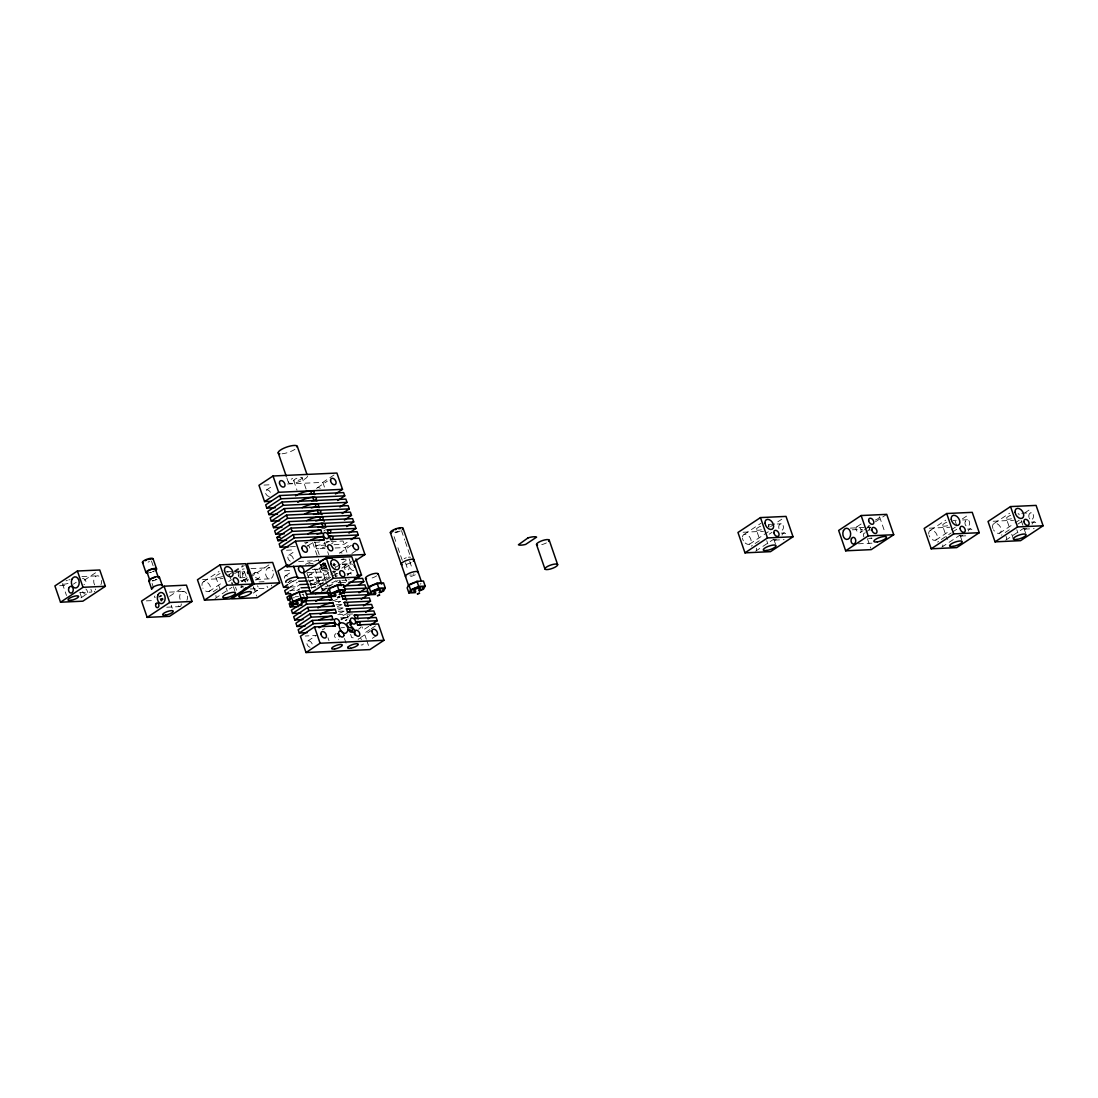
<?xml version="1.0" encoding="UTF-8"?>
<svg xmlns="http://www.w3.org/2000/svg" width="1098" height="1098" viewBox="0 0 1098 1098"><rect width="100%" height="100%" fill="white"/><g stroke="black" fill="none" stroke-linecap="round" stroke-linejoin="round"><path stroke-width="0.75" stroke-dasharray="5 3.75" d="M329.29 577.123L325.09 562.739M328.357 572.442C324.102 578.989 318.887 571.001 319.491 565.566M350.646 634.315L351.621 637.54L355.615 638.281M334.808 571.77L334.808 573.65M413.864 573.732L412.958 574.432M161.982 600.167L160.816 600.469L161.941 600.002M336.015 633.436C332.694 635.344 335.549 639.791 338.774 639.365M73.429 584.122L76.242 582.256M84.285 580.224L95.54 572.772M80.95 597.875L86.577 594.155A3.363 2.21 56.5 0 0 85.891 588.995M266.416 490.037L273.443 485.385M287.539 483.985L322.839 482.365L328.467 478.632M329.867 477.699L334.094 474.912M317.514 487.677L327.355 481.157M169.545 596.338L183.613 587.018M203.569 581.734L219.051 571.495M228.631 574.872L232.858 572.072M234.258 571.138L242.699 565.552M234.45 572.003L244.305 565.484M209.032 591.479L223.1 582.16M213.218 591.726L218.845 588.006M228.7 581.487L231.5 579.62M215.084 598.506L220.712 594.787M222.112 593.853L231.966 587.334M242.644 580.897L246.858 578.097M252.485 574.378L255.299 572.511M250.152 577.342L269.847 564.303M288.856 555.204L295.884 550.551M255.752 580.224L258.565 578.358A3.363 2.21 56.5 0 0 257.879 573.197A3.363 2.21 56.5 0 0 254.352 574.748A3.363 2.21 56.5 0 0 258.565 578.358M253.281 593.112L257.508 590.312A3.363 2.21 56.5 0 0 257.412 585.769M285.425 575.819L292.452 571.166M334.012 544.732L344.154 544.265L349.782 540.545M291.725 580.197L288.911 582.05A3.582 2.361 56.5 0 1 288.294 582.201M289.213 583.656L296.24 578.989M335.137 547.998L345.28 547.531L350.907 543.798M339.941 552.843L354.009 543.537M288.925 587.842L297.366 582.256M309.856 574.762L325.337 564.509M290.05 591.095L299.891 584.575M351.882 553.488L357.509 549.769M296.803 590.628L299.617 588.775M336.331 566.966L340.545 564.166M341.958 563.233L348.986 558.58M315.304 584.507L329.373 575.187M330.786 574.254L335 571.468M341.849 568.146L351.689 561.613M344.964 567.872L350.591 564.152M319.504 584.754L330.759 577.301M332.159 576.381L337.786 572.648M321.371 591.534L338.253 580.362M347.037 575.036L354.078 570.384A3.582 2.361 56.5 0 1 349.946 567.803A3.582 2.361 56.5 0 1 351.209 564.001M307.865 640.985L316.306 635.399L305.203 636.03M368.791 626.327L363.164 630.046L362.038 626.793M369.916 629.579L364.289 633.313L366.32 639.228M371.316 628.646L375.543 625.86M360.364 637.705L373.018 629.319M372.291 638.336L376.518 635.55M744.073 534.438L760.955 523.266M770.549 526.642L781.803 519.189M749.536 544.183L769.218 531.144M755.122 543.51L762.163 538.857M769.19 534.191L772.004 532.324M755.589 551.21L773.87 539.104M856.948 526.738L862.575 523.019M867.008 527.411L869.822 525.544M875.449 521.811L886.704 514.358M860.214 532.585A3.363 2.21 56.5 0 0 859.528 527.424A3.363 2.21 56.5 0 0 856.001 528.989A3.363 2.21 56.5 0 0 860.214 532.585L863.028 530.732M864.442 529.799L870.069 526.066M865.732 532.187L869.945 529.387M930.308 530.389L945.776 520.15M962.397 518.874L968.024 515.14M935.757 540.134L949.825 530.814M951.225 529.881L955.452 527.095M941.357 539.461L951.197 532.942M952.611 532.008L958.238 528.275M941.81 547.161L960.105 535.055M994.143 523.444L1009.625 513.205M1024.832 512.848L1031.873 508.196M999.605 533.189L1013.674 523.87M1015.074 522.936L1019.287 520.15M1005.205 532.516L1012.232 527.85M1017.86 524.13L1022.073 521.33M1005.658 540.216L1023.94 528.111M160.802 599.988L163.245 599.481M162.161 600.798L161.063 601.169M411.366 575.023L409.76 575.105M264.014 485.069L272.414 484.685M321.741 528.756L325.09 528.591M304.517 542.783L307.907 542.632A11.2 3.088 -19 0 1 304.846 542.192M319.367 542.096L314.289 542.33A11.2 3.088 -19 0 0 316.595 542.083M326.12 541.794L329.51 541.63M331.198 541.561L343.029 541.012L344.154 544.265M768.463 524.405L781.227 523.815M290.421 546.749L295.499 546.516M324.981 548.465L316.526 548.849L315.414 545.596L325.557 545.13M1021.716 513.26L1031.296 512.821M286.482 550.235L294.923 549.851M953.091 520.438L956.276 520.287M962.672 519.985L967.462 519.766M743.072 532.242L763.508 531.308M993.141 521.248L1013.578 520.301M850.374 528.111L865.704 527.411M867.406 527.328L870.81 527.177M852.268 529.812L862.493 529.346M781.2 533.134L784.384 532.983M1031.269 522.14L1034.453 521.989M929.292 528.193L949.743 527.246M967.42 529.085L970.618 528.934M298.629 561.462L318.393 560.556M341.094 559.513L349.329 559.129M774.515 540.12L784.096 539.667M1024.585 529.112L1034.165 528.673M868.628 538.404L872.032 538.24A5.6 3.925 87.4 0 1 871.03 537.91M319.834 564.646L324.02 564.77L326.847 567.103M320.63 565.209L327.355 564.907M342.48 564.207L350.88 563.823L347.819 554.929M81.911 576.546L97.887 575.819M250.989 568.586L269.724 567.721M332.639 564.797L335.837 564.66M342.219 564.358L347.009 564.139M960.75 536.057L968.724 535.7M240.723 571.111L226.353 571.77A3.363 2.361 87.4 0 1 227.519 572.387M858.361 543.784L871.99 543.167M284.56 570.782L292.795 570.397M312.312 569.505L328.673 568.75M307.152 572.648L327.588 571.701M332.351 571.495L335.549 571.344M59.69 585.701L67.678 585.33M202.567 579.538L223.004 578.591M239.94 577.809L246.748 577.493M346.968 573.444L350.166 573.307M243.701 580.046L248.807 579.813M255.628 579.497L269.243 578.866M240.695 580.417L243.88 580.279M307.536 577.603L323.992 576.848L325.118 580.101A11.2 3.088 -19 0 0 310.103 585.138M259.046 581.913L265.867 581.597M308.648 580.869L325.118 580.101M341.89 580.362L349.878 579.991A3.363 2.361 87.4 0 1 348.725 579.387M80.319 592.604L91.505 592.096M240.407 587.114L243.591 586.963M309.773 584.122L324.596 583.436M345.65 582.475L337.415 582.846A11.2 3.088 -19 0 1 340.476 583.285M169.476 592.124L183.846 591.451M290.174 587.073L298.409 586.689M327.698 585.344L330.992 585.193M250.248 588.995L267.281 588.212M310.899 587.389L317.487 587.073M289.652 590.408L299.521 589.955M327.177 588.679L322.236 588.912A11.2 3.088 -19 0 0 327.163 588.103M321.906 590.189L325.186 590.038M146.35 600.867L154.338 600.51M295.184 596.777L298.478 596.626M166.745 607.221L179.523 606.631M334.959 601.553L341.533 601.251M336.07 604.82L341.011 604.586M337.196 608.072L343.784 607.77M338.321 611.339L344.909 611.023M337.8 614.674L346.021 614.29M347.668 614.207L352.609 613.988M340.558 617.845L348.793 617.474M341.286 627.74L344.47 627.603M325.283 563.603L324.555 563.384M327.369 568.05L328.178 570.425M1021.25 520.576L1023.418 526.848M1023.954 528.413L1026.108 534.671M1016.817 529.703L1017.901 532.832M1010.682 515.236A6.725 1.853 -19 0 0 1006.358 518.572L1009.597 527.973M1011.752 534.246L1013.372 538.94M955.246 521.262L956.866 525.956M960.105 535.357L962.26 541.63M946.847 522.181A6.725 1.853 -19 0 0 942.509 525.517L947.368 539.626M879.553 516.76L884.947 532.42M868.436 525.722L870.055 530.416M867.434 538.665L870.673 548.067M773.884 539.406L776.039 545.679M766.747 540.696L767.831 543.839M760.612 526.23A6.725 1.853 -19 0 0 756.289 529.579L759.514 538.967M401.497 530.636L404.764 540.147M405.313 541.726L407.495 548.067M408.044 549.645L410.227 555.986M409.691 561.325L412.326 568.97M405.45 562.752L408.085 570.384M394.1 536.648L395.733 541.396M397.915 547.737L400.097 554.065M400.633 555.657L402.28 560.405M322.839 482.365L324.871 488.281M345.28 547.531L347.311 553.447M345.417 578.509L346.433 581.473M366.828 640.71L369.381 648.122M334.108 563.59L336.427 570.329M339.817 580.169L341.821 585.989M302.183 477.754A4.474 1.235 -19 0 1 296.048 480.938A4.474 1.235 -19 0 1 295.582 478.838A4.474 1.235 -19 0 1 302.183 477.754L306.081 489.077M324.39 542.247L325.475 545.404M327.657 551.745L328.755 554.915M346.995 614.921L348.107 618.147M293.688 480.595L297.023 490.298M314.797 541.918L319.161 554.586M312.642 542.522L319.738 563.123M320.273 564.701L327.918 587.032M344.443 638.473L347.668 647.82M286.77 477.712L288.376 482.379M309.773 548.067L309.018 545.884A11.2 3.088 -19 0 1 307.193 545.83M314.879 568.75L322.112 589.777M306.946 573.211L312.505 589.393M327.945 637.664L329.016 640.779M303.268 594.361L304.379 597.614M253.391 586.744L256.63 596.132M244.497 571.866L247.723 581.267M235.521 587.101L236.605 590.23M229.07 574.172L232.845 585.138M233.38 586.703L235.535 592.961M226.243 587.993L227.327 591.122M215.784 576.862L220.629 590.957M171.233 605.259L172.262 608.223M151.497 561.078L153.638 567.295M152.087 583.45L153.706 588.116M79.811 592.289L81.842 598.218M62.408 583.642L66.484 595.487M546.406 542.892A6.725 1.853 -19 0 1 540.038 545.02M376.655 575.874A6.725 1.853 -19 0 1 369.024 578.742M415.319 574.762A6.725 1.853 -19 0 1 407.564 577.054M421.001 583.505A6.725 1.853 -19 0 1 420.081 584.218M296.817 579.566A6.725 1.853 -19 0 1 287.8 582.585M303.007 594.114A6.725 1.853 -19 0 1 302.074 594.841M294.442 597.696A6.725 1.853 -19 0 1 293.056 597.847M325.886 580.471A6.725 1.853 -19 0 1 329.908 576.738M334.78 575.297A6.725 1.853 -19 0 1 337.264 575.187M307.495 475.983A10.088 2.772 -19 0 1 293.674 483.134A10.088 2.772 -19 0 1 292.631 478.412M294.95 449.315A10.088 2.772 -19 0 1 281.431 453.845M308.25 577.246A5.6 3.692 56.5 0 1 314.522 576.217A5.6 3.692 56.5 0 1 315.593 584.356A5.6 3.692 56.5 0 1 308.593 579.813M317.624 586.016A3.363 2.21 56.5 0 1 318.681 585.563M322.126 588.501A3.363 2.21 56.5 0 1 322.332 590.038M345.101 569.629A3.363 2.361 87.4 0 1 346.007 564.317A3.363 2.361 87.4 0 1 349.219 567.501A3.363 2.361 87.4 0 1 346.117 570.631M347.792 575.476A3.363 2.361 87.4 0 1 349.864 573.293A3.363 2.361 87.4 0 1 352.129 575.256M333.243 565.003A3.363 2.361 87.4 0 1 333.806 565.415M334.067 570.74A3.363 2.361 87.4 0 1 333.545 571.207M327.177 570.068A6.725 1.853 -19 0 1 322.071 569.889A6.725 1.853 -19 0 1 326.394 566.554M333.751 565.003A6.725 1.853 -19 0 1 334.808 565.635M333.778 563.192A6.725 1.853 -19 0 1 333.449 564.784M326.477 568.037A6.725 1.853 -19 0 1 321.357 567.858A6.725 1.853 -19 0 1 325.694 564.523M325.845 564.207A4.474 1.235 -19 0 1 322.441 564.097M322.51 563.727A4.474 1.235 -19 0 1 323.485 562.821M316.649 488.583A3.582 2.361 56.5 0 1 320.273 488.418M269.284 496.42A3.582 2.361 56.5 0 1 265.51 492.988A3.582 2.361 56.5 0 1 267.5 489.928A3.582 2.361 56.5 0 1 270.918 493.88M307.646 546.049A11.2 3.088 -19 0 1 313.781 542.481M305.628 543.881A11.2 3.088 -19 0 1 306.52 542.796M343.935 558.731A3.582 2.361 56.5 0 1 342.109 559.143M339.447 553.2A3.582 2.361 56.5 0 1 342 553.09M290.284 561.202A3.582 2.361 56.5 0 1 287.827 556.796A3.582 2.361 56.5 0 1 290.901 555.437A3.582 2.361 56.5 0 1 293.372 559.856M325.42 529.744A11.2 3.088 -19 0 1 323.869 530.938M328.329 541.781A11.2 3.088 -19 0 1 315.414 545.596M333.092 542.632A11.2 3.088 -19 0 1 331.555 543.826M326.957 546.2A11.2 3.088 -19 0 1 316.526 548.849M324.72 562.945A6.725 1.853 -19 0 1 323.141 563.274M992.88 528.495A5.6 3.692 56.5 0 1 996.97 523.622A5.6 3.692 56.5 0 1 1000.786 532.105A5.6 3.692 56.5 0 1 993.47 529.812M1001.582 535.22A3.363 2.21 56.5 0 1 1001.911 534.712M1006.056 536.4A3.363 2.21 56.5 0 1 1006.454 539.379M1029.855 518.901A3.363 2.361 87.4 0 1 1029.389 518.311M1029.046 517.57A3.363 2.361 87.4 0 1 1030.487 512.917A3.363 2.361 87.4 0 1 1033.506 515.895A3.363 2.361 87.4 0 1 1031.008 519.519M1032.079 524.158A3.363 2.361 87.4 0 1 1034.151 521.975A3.363 2.361 87.4 0 1 1036.43 523.938M1026.301 528.358A3.363 2.361 87.4 0 1 1023.432 528.509M1018.038 513.686A6.725 1.853 -19 0 1 1018.985 514.852M1011.464 518.75A6.725 1.853 -19 0 1 1006.358 518.572M928.716 534.122A5.6 3.692 56.5 0 1 934.247 531.24A5.6 3.692 56.5 0 1 936.306 539.804A5.6 3.692 56.5 0 1 929.032 535.453M937.733 542.165A3.363 2.21 56.5 0 1 938.543 541.314M942.757 544.924A3.363 2.21 56.5 0 1 942.619 546.324M968.23 531.103A3.363 2.361 87.4 0 1 970.303 528.92A3.363 2.361 87.4 0 1 972.581 530.883M962.452 535.302A3.363 2.361 87.4 0 1 959.583 535.453M947.615 525.695A6.725 1.853 -19 0 1 942.509 525.517M868.998 529.428A5.6 3.925 87.4 0 1 870.522 527.575M863.92 536.936A3.363 2.21 56.5 0 1 864.908 532.983M879.443 517.295A6.725 1.853 -19 0 1 875.23 520.095M742.468 536.922A5.6 3.692 56.5 0 1 748.026 535.289A5.6 3.692 56.5 0 1 750.716 543.098A5.6 3.692 56.5 0 1 744.224 542.014M743.401 540.806A5.6 3.692 56.5 0 1 742.495 538.171M751.512 546.214A3.363 2.21 56.5 0 1 752.308 545.377M756.344 548.177A3.363 2.21 56.5 0 1 756.385 550.373M778.976 528.563A3.363 2.361 87.4 0 1 780.417 523.911A3.363 2.361 87.4 0 1 783.423 526.903A3.363 2.361 87.4 0 1 780.939 530.512M782.009 535.151A3.363 2.361 87.4 0 1 784.082 532.969A3.363 2.361 87.4 0 1 786.346 534.932M768.476 525.681A3.363 2.361 87.4 0 1 769.025 527.273M776.217 539.365A3.363 2.361 87.4 0 1 773.363 539.502M768.71 524.913A6.725 1.853 -19 0 1 768.38 526.505M761.394 529.758A6.725 1.853 -19 0 1 756.289 529.579M201.991 585.467A5.6 3.692 56.5 0 1 207.151 582.324A5.6 3.692 56.5 0 1 210.034 590.669A5.6 3.692 56.5 0 1 202.897 588.103M215.839 595.473A3.363 2.21 56.5 0 1 216.045 597.01M242.987 586.771A3.363 2.361 87.4 0 1 241.972 585.756M241.78 581.679A3.363 2.361 87.4 0 1 245.856 582.228M231.802 583.738A3.363 2.361 87.4 0 1 231.925 582.887M222.551 576.546A6.725 1.853 -19 0 1 215.894 577.081A6.725 1.853 -19 0 1 220.108 573.527M226.366 571.934A6.725 1.853 -19 0 1 228.206 572.209M181.239 603.9A2.347 1.647 87.4 0 1 179.743 606.645A2.347 1.647 87.4 0 1 177.972 604.065M162.696 598.177A5.6 1.537 -19 0 1 159.992 598.863M159.416 596.241A5.6 1.537 -19 0 1 160.665 595.665M180.086 599.357A5.6 3.925 87.4 0 1 181.403 592.289A5.6 3.925 87.4 0 1 186.55 593.455M187.456 596.09A5.6 3.925 87.4 0 1 186.88 600.277M68.049 583.381A5.6 1.537 -19 0 1 62.49 583.189M66.017 580.856A5.6 1.537 -19 0 1 67.376 580.348M68.762 579.936A5.6 1.537 -19 0 1 70.08 579.662M94.703 584.96A5.6 3.925 87.4 0 1 94.373 578.138A5.6 3.925 87.4 0 1 98.889 576.134M101.496 580.458A5.6 3.925 87.4 0 1 100.92 584.63M91.944 591.41A3.363 2.361 87.4 0 1 90.928 589.242M95.595 588.995A3.363 2.361 87.4 0 1 95.485 589.846M94.812 591.259A3.363 2.361 87.4 0 1 94.291 591.726M82.46 578.399A3.363 2.21 56.5 0 1 86.015 581.748A3.363 2.21 56.5 0 1 83.901 584.424M86.577 594.155A3.363 2.21 56.5 0 1 82.35 590.546M247.215 577.713A5.6 3.925 87.4 0 1 240.421 576.793A5.6 3.925 87.4 0 1 244.181 568.901M273.416 573.815A5.6 3.925 87.4 0 1 267.926 578.344A5.6 3.925 87.4 0 1 266.636 569.299A5.6 3.925 87.4 0 1 273.004 570.96M267.83 587.526A3.363 2.361 87.4 0 1 267.02 586.181M271.481 585.097A3.363 2.361 87.4 0 1 271.357 585.961M241.464 587.361A3.363 2.361 87.4 0 1 241.231 585.646M241.834 581.734A3.363 2.21 56.5 0 1 245.828 582.201M257.508 590.312A3.363 2.21 56.5 0 1 253.473 587.499M234.588 573.485A6.725 1.853 -19 0 1 244.168 571.468A6.725 1.853 -19 0 1 238.527 575.819M400.235 530.979A6.725 1.853 -19 0 1 393.866 533.12M411.105 562.547A6.725 1.853 -19 0 1 403.35 564.839M398.066 531.281A4.474 1.235 -19 0 1 394.813 532.242M404.16 558.649A4.474 1.235 -19 0 1 406.26 557.77M408.415 557.221A4.474 1.235 -19 0 1 410.556 557.304M156.438 579.25A4.474 1.235 -19 0 1 155.436 579.717M153.24 580.444A4.474 1.235 -19 0 1 152.197 580.664M157.028 579.332A5.6 1.537 -19 0 1 151.716 581.116M154.228 571.193A5.6 1.537 -19 0 1 152.979 571.77M151.606 572.278A5.6 1.537 -19 0 1 150.234 572.689M153.638 571.097A4.474 1.235 -19 0 1 152.636 571.564M150.44 572.305A4.474 1.235 -19 0 1 149.383 572.525M149.465 561.586A5.6 1.537 -19 0 1 148.106 562.094M160.253 599.673A4.035 1.112 -19 0 1 163.177 598.808M161.818 595.5A4.035 1.112 -19 0 1 158.935 596.585M161.392 596.2A5.6 1.537 -19 0 1 158.647 597.12M155.257 597.49A5.6 1.537 -19 0 1 154.928 595.981M335.714 576.697A3.582 2.361 56.5 0 1 337.841 573.403M284.409 578.207A3.582 2.361 56.5 0 1 288.184 576.546M289.941 580.471A3.582 2.361 56.5 0 1 289.419 581.707M325.063 586.881A11.2 3.088 -19 0 1 327.369 586.62M322.318 629.785A11.2 3.088 -19 0 1 324.802 628.632M336.125 580.622A11.2 3.088 -19 0 1 331.541 582.997M335.178 576.326A11.2 3.088 -19 0 1 337.004 576.395M351.909 564.084A3.582 2.361 56.5 0 1 352.636 564.386M363.301 643.963A3.582 2.361 56.5 0 1 361.118 644.924M358.099 639.53A3.582 2.361 56.5 0 1 361.722 639.365M310.034 647.285A3.582 2.361 56.5 0 1 306.85 643.373A3.582 2.361 56.5 0 1 309.183 640.93A3.582 2.361 56.5 0 1 312.367 644.828M339.886 580.691A11.2 3.088 -19 0 1 338.802 582.681M325.928 566.705A11.2 3.088 -19 0 1 315.497 569.354M360.995 626.958A11.2 3.088 -19 0 1 358.538 629.236M308.977 581.871A11.2 3.088 -19 0 1 323.992 576.848M346.803 619.999A5.6 1.537 -19 0 1 345.554 620.576M340.915 619.148A5.6 1.537 -19 0 1 348.286 617.268M341.505 619.231A4.474 1.235 -19 0 1 346.68 617.707A4.474 1.235 -19 0 1 347.668 618.943M347.05 619.423A4.474 1.235 -19 0 1 345.225 620.37M326.284 565.388A4.474 1.235 -19 0 1 320.753 565.648M321.11 565.209A4.474 1.235 -19 0 1 325.763 563.054M350.015 615.264A11.2 3.088 -19 0 1 341.162 619.862M347.352 613.206A11.2 3.088 -19 0 1 340.037 616.609M337.155 599.288A11.2 3.088 -19 0 1 331.651 601.128M341.89 604.641A11.2 3.088 -19 0 1 336.674 606.837M340.764 601.388A11.2 3.088 -19 0 1 338.266 602.555M344.127 611.161A11.2 3.088 -19 0 1 338.911 613.343M343.015 607.908A11.2 3.088 -19 0 1 337.786 610.09M311.228 588.391A11.2 3.088 -19 0 1 321.302 584.177M308.689 564.111A4.474 1.235 -19 0 1 313.136 564.262M305.464 564.358A11.2 3.088 -19 0 1 316.087 560.817M965.348 521.166A3.363 2.361 87.4 0 0 967.173 526.464A3.363 2.361 87.4 0 0 969.424 521.715A3.363 2.361 87.4 0 0 965.348 521.166M238.623 572.511A3.363 2.361 87.4 0 0 240.435 577.795A3.363 2.361 87.4 0 0 242.699 573.06A3.363 2.361 87.4 0 0 238.623 572.511"/><path stroke-width="1.5" d="M301.758 602.569L305.834 600.867L307.536 597.751L305.436 591.644L298.972 591.946L290.833 595.349L289.131 598.465L291.231 604.573L297.695 604.284M291.231 604.573L292.933 601.471L301.085 598.053L307.536 597.751M339.584 594.622L343.66 592.92L345.348 589.804L343.592 584.712L337.141 585.014L328.988 588.418L327.3 591.534L329.057 596.626L335.508 596.324M329.057 596.626L330.745 593.51L338.898 590.106L345.348 589.804M379.496 592.783L383.573 591.081L385.274 587.965L383.518 582.873L377.067 583.175L368.914 586.579L367.212 589.695L368.969 594.787L375.42 594.485M368.969 594.787L370.671 591.671L378.824 588.267L385.274 587.965M419.422 590.944L423.499 589.228L425.187 586.126L423.444 581.034L416.979 581.336L408.84 584.74L407.138 587.855L408.895 592.947L415.346 592.646M408.895 592.947L410.583 589.832L418.736 586.414L425.187 586.126M77.409 571.015L54.9 585.92L60.514 602.212L82.858 601.182L105.367 586.277L99.767 569.986L77.409 571.015L83.023 587.306L105.367 586.277M60.514 602.212L83.023 587.306M335.48 493.99L342.507 489.337L336.908 473.046L273.031 475.997L258.963 485.302L264.577 501.594L271.302 501.292M264.577 501.594L278.645 492.288L342.507 489.337M337.717 500.51L344.758 495.857L343.633 492.59L279.757 495.541L265.702 504.86L266.814 508.113L275.227 507.729M266.814 508.113L280.882 498.794L344.758 495.857M339.968 507.029L346.995 502.362L345.884 499.11L282.008 502.061L267.939 511.366L269.065 514.633L277.465 514.248M269.065 514.633L283.133 505.313L346.995 502.362M164.069 586.195L141.56 601.086L147.173 617.378L169.531 616.349L192.04 601.443L186.427 585.152L164.069 586.195L169.682 602.486L192.04 601.443M342.205 513.548L349.246 508.882L348.121 505.629L284.245 508.58L270.19 517.885L271.302 521.152L279.716 520.754M271.302 521.152L285.37 511.833L349.246 508.882M344.456 520.054L351.484 515.401L350.372 512.148L286.496 515.086L272.428 524.405L273.553 527.658L281.953 527.273M273.553 527.658L287.621 518.352L351.484 515.401M219.971 564.866L197.462 579.771L204.475 600.139L230.017 598.959L252.526 584.054L245.513 563.686L219.971 564.866L226.984 585.234L252.526 584.054M346.694 526.573L353.734 521.921L352.609 518.654L288.733 521.605L274.678 530.924L275.79 534.177L284.204 533.793M147.173 617.378L169.682 602.486M275.79 534.177L289.858 524.871L353.734 521.921M286.496 540.312L278.041 540.696L276.916 537.444L290.984 528.124L354.86 525.173L355.972 528.44L348.944 533.093M278.041 540.696L292.109 531.377L320.849 530.059L321.975 533.312A11.2 3.088 -19 0 0 317.034 534.122M321.975 533.312L293.221 534.644L279.153 543.949L280.278 547.216L288.733 546.818M280.278 547.216L294.346 537.896L323.087 536.579L324.212 539.832A11.2 3.088 -19 0 0 319.285 540.641M204.475 600.139L226.984 585.234M324.212 539.832L295.472 541.163L281.404 550.469L287.017 566.76L315.593 565.443M254.118 583.985L231.623 598.89L257.165 597.71L279.674 582.805L272.661 562.437L247.119 563.617L254.118 583.985L279.674 582.805M287.827 564.564L277.972 571.084L283.586 587.375L288.527 587.156M287.017 566.76L301.085 557.455L364.948 554.504L359.348 538.212L330.594 539.53L329.482 536.277L358.223 534.946L357.097 531.693L328.357 533.024L327.231 529.758L355.972 528.44M351.182 539.612L358.223 534.946M310.761 593.167L333.257 578.262L358.813 577.081L351.799 556.713L326.243 557.894L303.748 572.799L310.761 593.167L327.794 592.371M283.586 587.375L287.8 584.589M288.925 587.842L284.711 590.642L285.823 593.894L290.764 593.661M285.823 593.894L288.637 592.028M289.762 595.294L286.949 597.147L288.074 600.414L290.888 598.547M292.013 601.814L289.199 603.667L290.311 606.933L298.546 606.549M353.693 561.956L364.948 554.504M290.311 606.933L295.938 603.2M307.673 597.463L330.731 596.392L331.857 599.659L305.505 600.867L291.437 610.186L292.562 613.439L300.797 613.068M292.562 613.439L306.63 604.133L332.969 602.912L334.094 606.178A11.2 3.088 -19 0 0 331.788 606.425M334.094 606.178L307.756 607.386L293.688 616.705L294.799 619.958L303.034 619.588M343.331 587.334L361.517 575.119L355.917 558.827M294.799 619.958L308.867 610.653L335.219 609.431L336.345 612.684A11.2 3.088 -19 0 0 334.039 612.945M336.345 612.684L309.993 613.906L295.925 623.225L297.05 626.478L305.038 626.107M358.14 585.358L363.767 581.638L362.642 578.371L354.407 578.756M297.05 626.478L311.118 617.158L331.871 616.211L332.996 619.464A11.2 3.088 -19 0 0 330.69 619.711M332.996 619.464L312.23 620.425L298.176 629.73L299.287 632.997L307.275 632.626M358.977 592.81L366.005 588.144L364.893 584.891L343.482 585.879M299.287 632.997L313.355 623.678L334.121 622.717L335.233 625.984A11.2 3.088 -19 0 0 332.927 626.231M335.233 625.984L314.481 626.944L300.413 636.25L306.026 652.541L369.889 649.591L383.957 640.285L378.357 623.993L357.591 624.954L356.466 621.688L377.232 620.727L376.106 617.474L355.354 618.435L354.229 615.168L374.981 614.221L373.869 610.955L347.517 612.176L346.392 608.91L372.744 607.702L371.618 604.435L345.28 605.657L344.154 602.404L370.493 601.182L369.381 597.93L343.029 599.137L341.903 595.885L368.255 594.663L367.13 591.41L342.439 592.549M361.215 599.33L368.255 594.663M363.465 605.835L370.493 601.182M365.703 612.355L372.744 607.702M306.026 652.541L320.094 643.236L383.957 640.285M367.954 618.874L374.981 614.221M370.191 625.393L377.232 620.727M760.475 517.583L737.966 532.475L744.979 552.843L770.521 551.663L793.03 536.757L786.017 516.403L760.475 517.583L767.475 537.938L793.03 536.757M744.979 552.843L767.475 537.938M861.148 515.538L838.652 530.444L845.652 550.812L871.208 549.631L893.717 534.726L886.704 514.358L861.148 515.538L868.161 535.906L893.717 534.726M845.652 550.812L868.161 535.906M946.696 513.521L924.187 528.426L931.2 548.794L956.742 547.614L979.251 532.708L972.238 512.341L946.696 513.521L953.709 533.889L979.251 532.708M931.2 548.794L953.709 533.889M1010.544 506.576L988.035 521.481L995.049 541.849L1020.591 540.669L1043.1 525.764L1036.087 505.396L1010.544 506.576L1017.558 526.944L1043.1 525.764M995.049 541.849L1017.558 526.944M276.916 537.444L280.278 537.279M305.889 577.685L297.654 578.07L293.578 566.211M356.589 575.338L361.517 575.119M298.78 581.322L307.001 580.938M299.891 584.575L308.126 584.205M348.944 582.311L363.767 581.638M301.017 587.842L309.252 587.457M302.142 591.095L310.377 590.71M344.607 589.132L366.005 588.144M306.548 594.21L329.606 593.14M337.69 633.601L338.308 634.315M349.589 620.768L350.509 622.072M354.283 633.573L355.038 635.124M334.465 622.648L335.164 624.474M338.747 635.028L339.378 636.689M350.838 622.909L351.387 624.488M549.247 540.243L557.66 564.688A6.725 1.853 -19 0 1 548.451 569.45A6.725 1.853 -19 0 1 547.751 566.307A6.725 1.853 -19 0 1 557.66 564.688M536.51 544.512L544.924 568.942M403.076 528.344L421.152 580.856M416.979 581.336L418.736 586.414M408.84 584.74L410.583 589.832M390.339 532.612L408.923 586.579A6.725 1.853 -19 0 1 409.032 586.03M378.234 573.966L381.733 584.15M377.067 583.175L378.824 588.267M368.914 586.579L370.671 591.671M365.497 578.234L368.997 588.418M297.325 446.447L306.96 474.418M310.583 490.806L311.695 494.073M312.82 497.325L313.946 500.578M302.142 507.647A11.2 3.088 -19 0 1 315.071 503.845L316.183 507.098M304.379 514.166A11.2 3.088 -19 0 1 317.308 510.364L318.434 513.617M319.559 516.87L320.671 520.136M321.796 523.389L322.922 526.656M337.141 585.014L338.898 590.106M326.243 557.894L333.257 578.262M328.988 588.418L330.745 593.51M278.206 452.843L286.235 476.161M273.031 475.997L278.645 492.288M279.757 495.541L280.882 498.794M282.008 502.061L283.133 505.313M284.245 508.58L285.37 511.833M286.496 515.086L287.621 518.352M288.733 521.605L289.858 524.871M290.984 528.124L292.109 531.377M293.221 534.644L294.346 537.896M295.472 541.163L301.085 557.455M305.505 600.867L306.63 604.133M307.756 607.386L308.867 610.653M309.993 613.906L311.118 617.158M312.23 620.425L313.355 623.678M314.481 626.944L320.094 643.236M298.972 591.946L301.085 598.053M290.833 595.349L292.933 601.471M153.075 558.8L156.589 568.984M159.388 577.136L162.202 585.275M155.518 569.34L158.332 577.493M147.036 572.182L149.836 580.334A4.474 1.235 -19 0 1 151.73 578.564M142.465 562.354L145.965 572.538M148.765 580.691L151.579 588.83M537.553 545.13A6.725 1.853 -19 0 1 542.467 540.559A6.725 1.853 -19 0 1 548.602 541.438M366.54 578.852A6.725 1.853 -19 0 1 370.63 574.57A6.725 1.853 -19 0 1 378.124 574.515M369.106 587.869A6.725 1.853 -19 0 1 376.628 583.971M378.206 583.642A6.725 1.853 -19 0 1 380.69 583.532M375.859 593.689A6.725 1.853 -19 0 1 371.673 592.083A6.725 1.853 -19 0 1 382.104 588.583A6.725 1.853 -19 0 1 379.153 592.577M375.708 592.7A3.363 0.92 -19 0 1 374.391 591.726A3.363 0.92 -19 0 1 379.016 589.997A3.363 0.92 -19 0 1 379.51 591.259M405.725 576.793A6.725 1.853 -19 0 1 411.379 572.442A6.725 1.853 -19 0 1 418.036 572.676M410.501 584.658A6.725 1.853 -19 0 1 414.879 582.626M416.54 582.132A6.725 1.853 -19 0 1 418.118 581.803M415.785 591.836A6.725 1.853 -19 0 1 411.585 590.23A6.725 1.853 -19 0 1 422.03 586.744A6.725 1.853 -19 0 1 419.079 590.738M415.62 590.848A3.363 0.92 -19 0 1 414.468 589.763A3.363 0.92 -19 0 1 419.354 588.13A3.363 0.92 -19 0 1 418.805 589.791M285.974 582.311A6.725 1.853 -19 0 1 291.615 577.96A6.725 1.853 -19 0 1 298.285 578.193M291.025 596.639A6.725 1.853 -19 0 1 296.872 593.236M300.125 592.412A6.725 1.853 -19 0 1 302.595 592.302M298.121 603.475A6.725 1.853 -19 0 1 293.935 601.869A6.725 1.853 -19 0 1 304.379 598.383A6.725 1.853 -19 0 1 301.428 602.377M297.97 602.486A3.363 0.92 -19 0 1 296.817 601.402A3.363 0.92 -19 0 1 301.689 599.769A3.363 0.92 -19 0 1 301.154 601.416M329.729 589.063A6.725 1.853 -19 0 1 330.663 588.35M331.912 587.608A6.725 1.853 -19 0 1 335.041 586.305M336.702 585.81A6.725 1.853 -19 0 1 341.492 585.591M335.947 595.528A6.725 1.853 -19 0 1 331.747 593.922A6.725 1.853 -19 0 1 342.192 590.422A6.725 1.853 -19 0 1 339.241 594.416M335.782 594.54A3.363 0.92 -19 0 1 334.341 593.689A3.363 0.92 -19 0 1 338.623 591.891A3.363 0.92 -19 0 1 340.064 592.742M279.798 453.776A10.088 2.772 -19 0 1 285.919 447.353A10.088 2.772 -19 0 1 297.16 447.27M306.63 520.685A11.2 3.088 -19 0 1 318.447 516.966A11.2 3.088 -19 0 1 322.949 518.887M315.744 520.946A11.2 3.088 -19 0 1 324.253 521.234M311.64 500.839A11.2 3.088 -19 0 1 316.993 501.017M297.805 502.349A11.2 3.088 -19 0 1 311.722 497.408A11.2 3.088 -19 0 1 315.318 500.427M310.171 540.381A11.2 3.088 -19 0 1 323.087 536.579M295.554 495.829A11.2 3.088 -19 0 1 309.471 490.902A11.2 3.088 -19 0 1 313.081 493.908M315.071 503.845A11.2 3.088 -19 0 1 317.569 506.933M309.389 494.32A11.2 3.088 -19 0 1 314.742 494.512M311.256 507.907A11.2 3.088 -19 0 1 319.23 507.537M317.308 510.364A11.2 3.088 -19 0 1 319.806 513.452M313.493 514.427A11.2 3.088 -19 0 1 322.016 514.715M308.867 527.205A11.2 3.088 -19 0 1 320.698 523.485A11.2 3.088 -19 0 1 325.2 525.407M317.981 527.465A11.2 3.088 -19 0 1 325.969 527.095M327.231 529.758A11.2 3.088 -19 0 1 330.635 531.775M328.357 533.024A11.2 3.088 -19 0 1 330.182 533.079M329.482 536.277A11.2 3.088 -19 0 1 332.872 538.294M330.594 539.53A11.2 3.088 -19 0 1 332.419 539.598M307.92 533.861A11.2 3.088 -19 0 1 320.849 530.059M319.614 562.766A6.725 1.853 -19 0 1 325.584 558.813M327.245 558.319A6.725 1.853 -19 0 1 332.351 558.498M247.462 572.14A5.6 3.925 87.4 0 1 247.791 573.54M245.54 587.91A3.363 2.361 87.4 0 1 243.44 589.31M391.396 533.23A6.725 1.853 -19 0 1 396.296 528.66A6.725 1.853 -19 0 1 402.431 529.538M402.252 564.797A6.725 1.853 -19 0 1 407.166 560.227A6.725 1.853 -19 0 1 413.287 561.105M392.453 531.899A4.474 1.235 -19 0 1 392.535 531.528M392.892 531.103A4.474 1.235 -19 0 1 393.509 530.622M395.349 529.675A4.474 1.235 -19 0 1 396.433 529.263M398.601 528.714A4.474 1.235 -19 0 1 400.248 528.632M147.736 572.593A4.474 1.235 -19 0 1 150.453 569.738A4.474 1.235 -19 0 1 155.449 569.697M152.718 578.111A4.474 1.235 -19 0 1 154.928 577.37M151.84 589.159A5.6 1.537 -19 0 1 156.547 585.536A5.6 1.537 -19 0 1 162.106 585.728M149.657 581.199A5.6 1.537 -19 0 1 153.747 577.397A5.6 1.537 -19 0 1 158.853 578.124M147.763 573.087A5.6 1.537 -19 0 1 147.283 570.946A5.6 1.537 -19 0 1 154.791 568.435A5.6 1.537 -19 0 1 155.271 570.576M143.344 562.876A5.6 1.537 -19 0 1 146.748 559.307A5.6 1.537 -19 0 1 152.993 559.253M145.375 560.694A3.363 0.92 -19 0 1 146.748 559.98M148.395 559.431A3.363 0.92 -19 0 1 150.961 559.513M317.953 607.935A11.2 3.088 -19 0 1 332.969 602.912M319.093 627.754A11.2 3.088 -19 0 1 334.121 622.717M353.981 565.539A3.582 2.361 56.5 0 1 354.887 567.144M341.903 595.885A11.2 3.088 -19 0 1 345.307 597.888M343.029 599.137A11.2 3.088 -19 0 1 346.611 600.249M344.154 602.404A11.2 3.088 -19 0 1 347.544 604.408M345.28 605.657A11.2 3.088 -19 0 1 348.327 606.096M346.392 608.91A11.2 3.088 -19 0 1 349.795 610.927M354.229 615.168A11.2 3.088 -19 0 1 357.619 617.186M347.517 612.176A11.2 3.088 -19 0 1 349.342 612.231M355.354 618.435A11.2 3.088 -19 0 1 358.401 618.874M356.466 621.688A11.2 3.088 -19 0 1 359.87 623.705M357.591 624.954A11.2 3.088 -19 0 1 360.638 625.393M315.716 601.429A11.2 3.088 -19 0 1 330.731 596.392M329.551 599.906A11.2 3.088 -19 0 1 331.857 599.659M320.204 614.455A11.2 3.088 -19 0 1 335.219 609.431M318.942 620.013A11.2 3.088 -19 0 1 331.871 616.211M342.617 592.687A11.2 3.088 -19 0 1 344.374 593.73M315.565 593.689A11.2 3.088 -19 0 1 318.049 592.536M352.582 629.854C352.691 633.326 349.205 627.727 349.178 630.485A2.374 1.565 56.5 0 0 350.221 631.94C360.871 633.958 349.191 625.05 349.96 624.323C356.877 622.662 342.494 620.603 348.217 626.711C348.862 629.332 352.664 625.805 352.582 629.854M348.107 629.895C345.17 638.46 337.923 629.305 339.158 623.266C343.633 621.235 348.025 625.407 348.107 629.895M299.74 605.506L301.854 604.888L299.74 605.506M337.566 597.559L339.666 596.928L337.566 597.559M377.479 595.706L379.579 595.089L377.479 595.706M417.405 593.867L419.505 593.249L417.405 593.867M339.625 623.197L339.46 623.842A3.363 2.21 56.5 0 1 336.084 623.993L335.48 623.389A3.363 2.21 56.5 0 1 334.437 621.07L334.423 620.329A3.363 2.21 56.5 0 1 338.582 620.137L339.076 620.864A3.363 2.21 56.5 0 1 339.625 623.197M343.839 635.413L343.674 636.058A3.363 2.21 56.5 0 1 340.284 636.222L339.694 635.605A3.363 2.21 56.5 0 1 338.651 633.299L338.637 632.544A3.363 2.21 56.5 0 1 342.782 632.352L343.276 633.079A3.363 2.21 56.5 0 1 343.839 635.413M355.601 622.456L355.436 623.101A3.363 2.21 56.5 0 1 352.046 623.266L351.442 622.648A3.363 2.21 56.5 0 1 350.413 620.343L350.399 619.588A3.363 2.21 56.5 0 1 354.544 619.396L355.038 620.123A3.363 2.21 56.5 0 1 355.601 622.456M528.014 537.896L518.434 544.745A10.088 2.772 -19 0 0 525.626 544.416L536.593 537.155A10.088 2.772 -19 0 0 529.401 537.485L528.014 537.896M330.786 563.59A5.6 3.692 56.5 0 0 337.813 569.601A5.6 3.692 56.5 0 0 336.674 560.996A5.6 3.692 56.5 0 0 330.786 563.59M339.653 573.019A3.363 2.21 56.5 0 0 343.88 576.628A3.363 2.21 56.5 0 0 343.194 571.468A3.363 2.21 56.5 0 0 339.653 573.019M279.468 483.12A3.582 2.361 56.5 0 0 283.97 486.963A3.582 2.361 56.5 0 0 283.243 481.459A3.582 2.361 56.5 0 0 279.468 483.12M330.567 480.759A3.582 2.361 56.5 0 0 335.068 484.602A3.582 2.361 56.5 0 0 334.327 479.099A3.582 2.361 56.5 0 0 330.567 480.759M301.909 548.273A3.582 2.361 56.5 0 0 306.411 552.129A3.582 2.361 56.5 0 0 305.669 546.626A3.582 2.361 56.5 0 0 301.909 548.273M353.007 545.926A3.582 2.361 56.5 0 0 357.509 549.769A3.582 2.361 56.5 0 0 356.768 544.265A3.582 2.361 56.5 0 0 353.007 545.926M323.416 534.932A3.363 2.21 56.5 0 0 327.643 538.528A3.363 2.21 56.5 0 0 326.957 533.367A3.363 2.21 56.5 0 0 323.416 534.932M327.629 547.147A3.363 2.21 56.5 0 0 331.843 550.757A3.363 2.21 56.5 0 0 331.157 545.596A3.363 2.21 56.5 0 0 327.629 547.147M1015.074 512.272A5.6 3.692 56.5 0 0 1022.101 518.283A5.6 3.692 56.5 0 0 1020.962 509.678A5.6 3.692 56.5 0 0 1015.074 512.272M1016.899 539.447A6.725 1.853 -19 0 0 1026.108 534.671A6.725 1.853 -19 0 0 1016.199 536.304A6.725 1.853 -19 0 0 1016.899 539.447M1023.94 521.715A3.363 2.21 56.5 0 0 1028.167 525.311A3.363 2.21 56.5 0 0 1027.481 520.15A3.363 2.21 56.5 0 0 1023.94 521.715M951.225 519.217A5.6 3.692 56.5 0 0 958.266 525.228A5.6 3.692 56.5 0 0 957.127 516.623A5.6 3.692 56.5 0 0 951.225 519.217M953.05 546.392A6.725 1.853 -19 0 0 962.26 541.63A6.725 1.853 -19 0 0 952.364 543.249A6.725 1.853 -19 0 0 953.05 546.392M960.105 528.66A3.363 2.21 56.5 0 0 964.319 532.255A3.363 2.21 56.5 0 0 963.632 527.095A3.363 2.21 56.5 0 0 960.105 528.66M843.456 530.609A5.6 3.925 87.4 0 0 846.489 539.42A5.6 3.925 87.4 0 0 850.25 531.514A5.6 3.925 87.4 0 0 843.456 530.609M877.357 541.89A6.725 1.853 -19 0 0 886.566 537.114A6.725 1.853 -19 0 0 876.657 538.747A6.725 1.853 -19 0 0 877.357 541.89M851.43 538.734A3.363 2.361 87.4 0 0 853.256 544.032A3.363 2.361 87.4 0 0 855.507 539.283A3.363 2.361 87.4 0 0 851.43 538.734M868.655 520.603A3.363 2.21 56.5 0 0 872.883 524.199A3.363 2.21 56.5 0 0 872.196 519.038A3.363 2.21 56.5 0 0 868.655 520.603M871.812 529.758A3.363 2.21 56.5 0 0 876.026 533.367A3.363 2.21 56.5 0 0 875.339 528.207A3.363 2.21 56.5 0 0 871.812 529.758M765.004 523.266A5.6 3.692 56.5 0 0 772.031 529.277A5.6 3.692 56.5 0 0 770.892 520.685A5.6 3.692 56.5 0 0 765.004 523.266M766.829 550.455A6.725 1.853 -19 0 0 776.039 545.679A6.725 1.853 -19 0 0 766.13 547.298A6.725 1.853 -19 0 0 766.829 550.455M773.87 532.708A3.363 2.21 56.5 0 0 778.098 536.318A3.363 2.21 56.5 0 0 777.411 531.158A3.363 2.21 56.5 0 0 773.87 532.708M224.5 570.562A5.6 3.692 56.5 0 0 231.541 576.574A5.6 3.692 56.5 0 0 230.388 567.968A5.6 3.692 56.5 0 0 224.5 570.562M226.325 597.737A6.725 1.853 -19 0 0 235.535 592.961A6.725 1.853 -19 0 0 225.625 594.581A6.725 1.853 -19 0 0 226.325 597.737M233.366 579.991A3.363 2.21 56.5 0 0 237.593 583.601A3.363 2.21 56.5 0 0 236.907 578.44A3.363 2.21 56.5 0 0 233.366 579.991M155.889 603.955A2.347 1.647 87.4 0 0 157.165 607.661A2.347 1.647 87.4 0 0 158.743 604.339A2.347 1.647 87.4 0 0 155.889 603.955M165.606 615.154A5.6 1.537 -19 0 0 173.278 611.188A5.6 1.537 -19 0 0 165.016 612.533A5.6 1.537 -19 0 0 165.606 615.154M157.975 594.814A5.6 3.925 87.4 0 0 161.008 603.639A5.6 3.925 87.4 0 0 164.769 595.734A5.6 3.925 87.4 0 0 157.975 594.814M72.015 579.168A5.6 3.925 87.4 0 0 75.048 587.993A5.6 3.925 87.4 0 0 78.809 580.087A5.6 3.925 87.4 0 0 72.015 579.168M70.958 600.345A5.6 1.537 -19 0 0 78.631 596.379A5.6 1.537 -19 0 0 70.382 597.724A5.6 1.537 -19 0 0 70.958 600.345M68.927 587.759A3.363 2.361 87.4 0 0 70.739 593.057A3.363 2.361 87.4 0 0 73.003 588.308A3.363 2.361 87.4 0 0 68.927 587.759M242.301 596.996A6.725 1.853 -19 0 0 251.511 592.234A6.725 1.853 -19 0 0 241.601 593.853A6.725 1.853 -19 0 0 242.301 596.996M298.478 568.888A3.582 2.361 56.5 0 0 302.979 572.744A3.582 2.361 56.5 0 0 302.252 567.241A3.582 2.361 56.5 0 0 298.478 568.888M320.918 634.054A3.582 2.361 56.5 0 0 325.42 637.911A3.582 2.361 56.5 0 0 324.692 632.407A3.582 2.361 56.5 0 0 320.918 634.054M372.016 631.707A3.582 2.361 56.5 0 0 376.518 635.55A3.582 2.361 56.5 0 0 375.777 630.046A3.582 2.361 56.5 0 0 372.016 631.707M350.619 648.245A5.6 1.537 -19 0 0 358.291 644.265A5.6 1.537 -19 0 0 350.029 645.624A5.6 1.537 -19 0 0 350.619 648.245M354.613 632.558A3.363 2.21 56.5 0 0 358.84 636.167A3.363 2.21 56.5 0 0 358.154 631.007A3.363 2.21 56.5 0 0 354.613 632.558M334.643 648.987A5.6 1.537 -19 0 0 342.315 645.006A5.6 1.537 -19 0 0 334.067 646.351A5.6 1.537 -19 0 0 334.643 648.987"/></g></svg>
